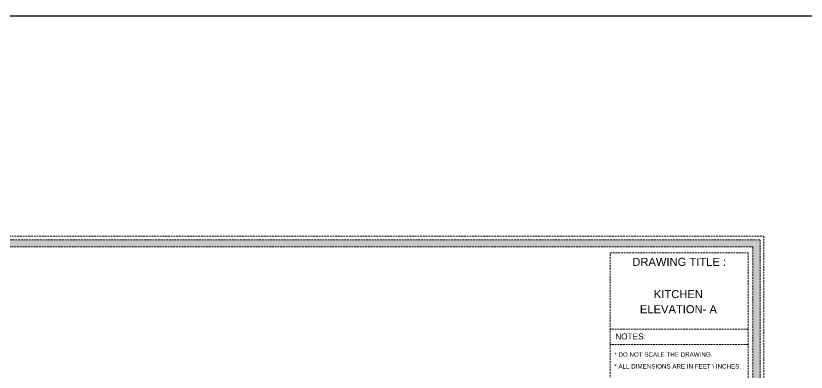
# Model space of a CAD drawing. Header units: millimetres. Extents: x 56222 to 3066687, y -650199 to -121287.
# Drawn here: x 140060.9 to 140493.4, y -185162 to -184966.7 of the extents above; entities that cross this region are included whole.
import ezdxf
from ezdxf.enums import TextEntityAlignment as Align

# ---------------------------------------------------------------- set-up
doc = ezdxf.new("R2010")
doc.units = ezdxf.units.MM
doc.header["$MEASUREMENT"] = 0
doc.linetypes.add('DASHEDX2', pattern=[1.5, 1, -0.5])
for name, color, linetype, lineweight in [('Dimension', 10, 'DASHEDX2', 20), ('NAME PLATE', 7, 'Continuous', 25), ('XX~SLAB ( BEAM )~ ( DIM )', 7, 'Continuous', 9)]:
    doc.layers.add(name, color=color, linetype=linetype, lineweight=lineweight)
doc.styles.add('Arial', font='arial.ttf')

msp = doc.modelspace()

# ---------------------------------------------------------------- hatches: boundary and pattern name
at = {"layer": 'Dimension', "true_color": 0xd39e00}
h = msp.add_hatch(color=42, dxfattribs=at)
h.paths.add_polyline_path([(139906.11, -185089.38), (139906.11, -185485.05), (140468.25, -185485.05), (140468.25, -185089.38)])
h.paths.add_polyline_path([(139910.05, -185093.32), (140464.3, -185093.32), (140464.3, -185481.11), (139910.05, -185481.11)], flags=16)

# ---------------------------------------------------------------- linework, layer by layer
at = {"layer": 'Dimension', "color": 42, "true_color": 0xd39e00}
for p, q in [((140461.63, -185138.31, 0.26), (140386.1, -185138.31, 0.26)), ((140461.63, -185146.82, 0.26), (140386.1, -185146.82, 0.26))]:
    msp.add_line(p, q, dxfattribs=at)
at = {"layer": 'Dimension', "color": 42, "true_color": 0xd39e00, "elevation": 0.26}
for points in [[(139904.14, -185087.4), (140470.22, -185087.4), (140470.22, -185487.03), (139904.14, -185487.03)], [(139906.11, -185089.38), (140468.25, -185089.38), (140468.25, -185485.05), (139906.11, -185485.05)], [(139910.05, -185093.32), (140464.3, -185093.32), (140464.3, -185481.11), (139910.05, -185481.11)], [(140386.1, -185477.86), (140386.1, -185096.57), (140461.63, -185096.57), (140461.63, -185477.86)]]:
    msp.add_lwpolyline(points, close=True, dxfattribs=at)
at = {"layer": 'XX~SLAB ( BEAM )~ ( DIM )', "color": 3, "lineweight": 30}
msp.add_lwpolyline([(139732.46, -184966.74), (142065.68, -184966.74), (142065.68, -185767.3), (139732.46, -185767.3)], close=True, dxfattribs=at)

# ---------------------------------------------------------------- texts
at = {"layer": 'NAME PLATE', "style": 'Arial'}
for s, height, p in [('DRAWING TITLE : ', 4.3821, (140424.76, -185103.7, 0.26)), ('KITCHEN', 4.382, (140423.47, -185121.38, 0.26)), ('ELEVATION- A', 4.3821, (140423.49, -185129.65, 0.26)), ('NOTES:', 3.22, (140397.3, -185143.98, 0.26))]:
    msp.add_text(s, height=height, dxfattribs=at).set_placement(p, align=Align.CENTER)
at = {"layer": 'NAME PLATE', "char_height": 2.4352, "width": 94.0851, "attachment_point": 1, "style": 'Arial'}
for s, insert in [('* DO NOT SCALE THE DRAWING.', (140388.4, -185151.03, 0.26)), ('* ALL DIMENSIONS ARE IN FEET \\\\ INCHES.', (140388.4, -185157.51, 0.26))]:
    msp.add_mtext(s, dxfattribs=dict(at, insert=insert))

doc.saveas('drawing.dxf')
